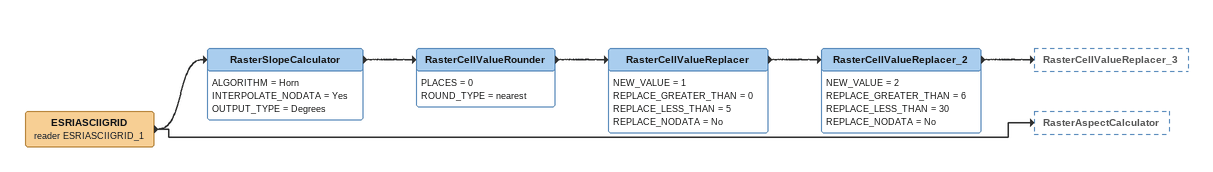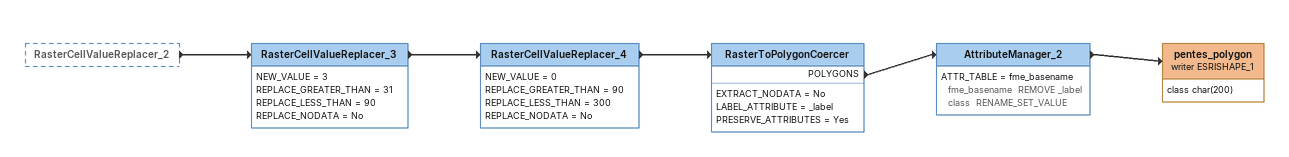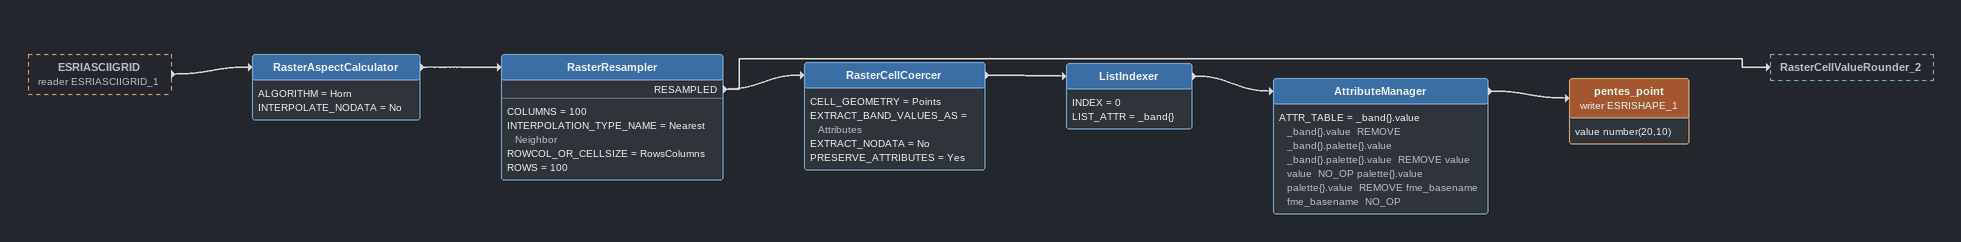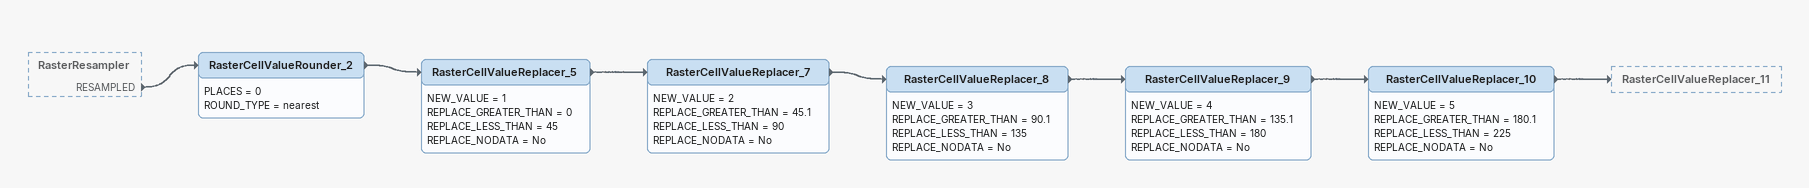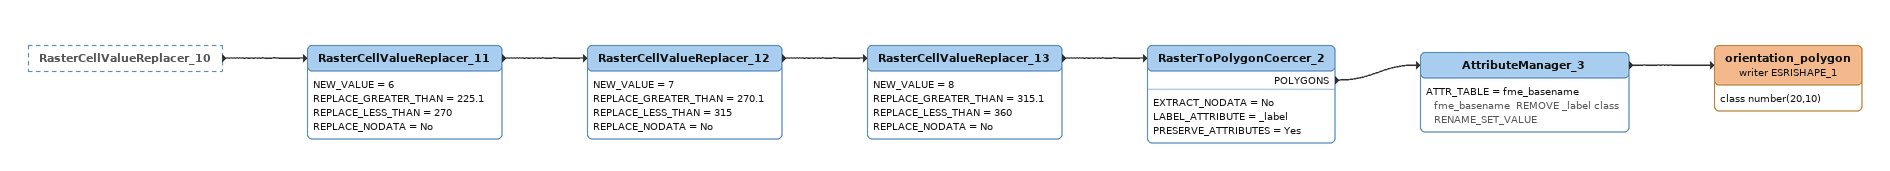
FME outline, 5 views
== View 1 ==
ESRIASCIIGRID (reader ESRIASCIIGRID_1)
    -> RasterSlopeCalculator
    -> RasterAspectCalculator
RasterSlopeCalculator
    ALGORITHM = Horn
    INTERPOLATE_NODATA = Yes
    OUTPUT_TYPE = Degrees
    -> RasterCellValueRounder
RasterCellValueRounder
    PLACES = 0
    ROUND_TYPE = nearest
    -> RasterCellValueReplacer
RasterCellValueReplacer
    NEW_VALUE = 1
    REPLACE_GREATER_THAN = 0
    REPLACE_LESS_THAN = 5
    REPLACE_NODATA = No
    -> RasterCellValueReplacer_2
RasterCellValueReplacer_2
    NEW_VALUE = 2
    REPLACE_GREATER_THAN = 6
    REPLACE_LESS_THAN = 30
    REPLACE_NODATA = No
    -> RasterCellValueReplacer_3

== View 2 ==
RasterCellValueReplacer_2 [outside]
    -> RasterCellValueReplacer_3
RasterCellValueReplacer_3
    NEW_VALUE = 3
    REPLACE_GREATER_THAN = 31
    REPLACE_LESS_THAN = 90
    REPLACE_NODATA = No
    -> RasterCellValueReplacer_4
RasterCellValueReplacer_4
    NEW_VALUE = 0
    REPLACE_GREATER_THAN = 90
    REPLACE_LESS_THAN = 300
    REPLACE_NODATA = No
    -> RasterToPolygonCoercer
RasterToPolygonCoercer
    EXTRACT_NODATA = No
    LABEL_ATTRIBUTE = _label
    PRESERVE_ATTRIBUTES = Yes
    POLYGONS -> AttributeManager_2
AttributeManager_2
    ATTR_TABLE = fme_basename fme_basename  REMOVE _label class  RENAME_SET_VALUE
    -> pentes_polygon (writer ESRISHAPE_1)
pentes_polygon (writer ESRISHAPE_1)
    attributes: class char(200)

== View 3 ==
ESRIASCIIGRID (reader ESRIASCIIGRID_1) [outside]
    -> RasterAspectCalculator
RasterAspectCalculator
    ALGORITHM = Horn
    INTERPOLATE_NODATA = No
    -> RasterResampler
RasterResampler
    COLUMNS = 100
    INTERPOLATION_TYPE_NAME = Nearest Neighbor
    ROWCOL_OR_CELLSIZE = RowsColumns
    ROWS = 100
    RESAMPLED -> RasterCellCoercer
    RESAMPLED -> RasterCellValueRounder_2
RasterCellCoercer
    CELL_GEOMETRY = Points
    EXTRACT_BAND_VALUES_AS = Attributes
    EXTRACT_NODATA = No
    PRESERVE_ATTRIBUTES = Yes
    -> ListIndexer
ListIndexer
    INDEX = 0
    LIST_ATTR = _band{}
    -> AttributeManager
AttributeManager
    ATTR_TABLE = _band{}.value _band{}.value  REMOVE _band{}.palette{}.value _band{}.palette{}.value  REMOVE value value  NO_OP palette{}.value palette{}.value  REMOVE fme_basename fme_basename  NO_OP
    -> pentes_point (writer ESRISHAPE_1)
pentes_point (writer ESRISHAPE_1)
    attributes: value number(20,10)

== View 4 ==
RasterResampler [outside]
    RESAMPLED -> RasterCellValueRounder_2
RasterCellValueRounder_2
    PLACES = 0
    ROUND_TYPE = nearest
    -> RasterCellValueReplacer_5
RasterCellValueReplacer_5
    NEW_VALUE = 1
    REPLACE_GREATER_THAN = 0
    REPLACE_LESS_THAN = 45
    REPLACE_NODATA = No
    -> RasterCellValueReplacer_7
RasterCellValueReplacer_7
    NEW_VALUE = 2
    REPLACE_GREATER_THAN = 45.1
    REPLACE_LESS_THAN = 90
    REPLACE_NODATA = No
    -> RasterCellValueReplacer_8
RasterCellValueReplacer_8
    NEW_VALUE = 3
    REPLACE_GREATER_THAN = 90.1
    REPLACE_LESS_THAN = 135
    REPLACE_NODATA = No
    -> RasterCellValueReplacer_9
RasterCellValueReplacer_9
    NEW_VALUE = 4
    REPLACE_GREATER_THAN = 135.1
    REPLACE_LESS_THAN = 180
    REPLACE_NODATA = No
    -> RasterCellValueReplacer_10
RasterCellValueReplacer_10
    NEW_VALUE = 5
    REPLACE_GREATER_THAN = 180.1
    REPLACE_LESS_THAN = 225
    REPLACE_NODATA = No
    -> RasterCellValueReplacer_11

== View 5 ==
RasterCellValueReplacer_10 [outside]
    -> RasterCellValueReplacer_11
RasterCellValueReplacer_11
    NEW_VALUE = 6
    REPLACE_GREATER_THAN = 225.1
    REPLACE_LESS_THAN = 270
    REPLACE_NODATA = No
    -> RasterCellValueReplacer_12
RasterCellValueReplacer_12
    NEW_VALUE = 7
    REPLACE_GREATER_THAN = 270.1
    REPLACE_LESS_THAN = 315
    REPLACE_NODATA = No
    -> RasterCellValueReplacer_13
RasterCellValueReplacer_13
    NEW_VALUE = 8
    REPLACE_GREATER_THAN = 315.1
    REPLACE_LESS_THAN = 360
    REPLACE_NODATA = No
    -> RasterToPolygonCoercer_2
RasterToPolygonCoercer_2
    EXTRACT_NODATA = No
    LABEL_ATTRIBUTE = _label
    PRESERVE_ATTRIBUTES = Yes
    POLYGONS -> AttributeManager_3
AttributeManager_3
    ATTR_TABLE = fme_basename fme_basename  REMOVE _label class  RENAME_SET_VALUE
    -> orientation_polygon (writer ESRISHAPE_1)
orientation_polygon (writer ESRISHAPE_1)
    attributes: class number(20,10)
